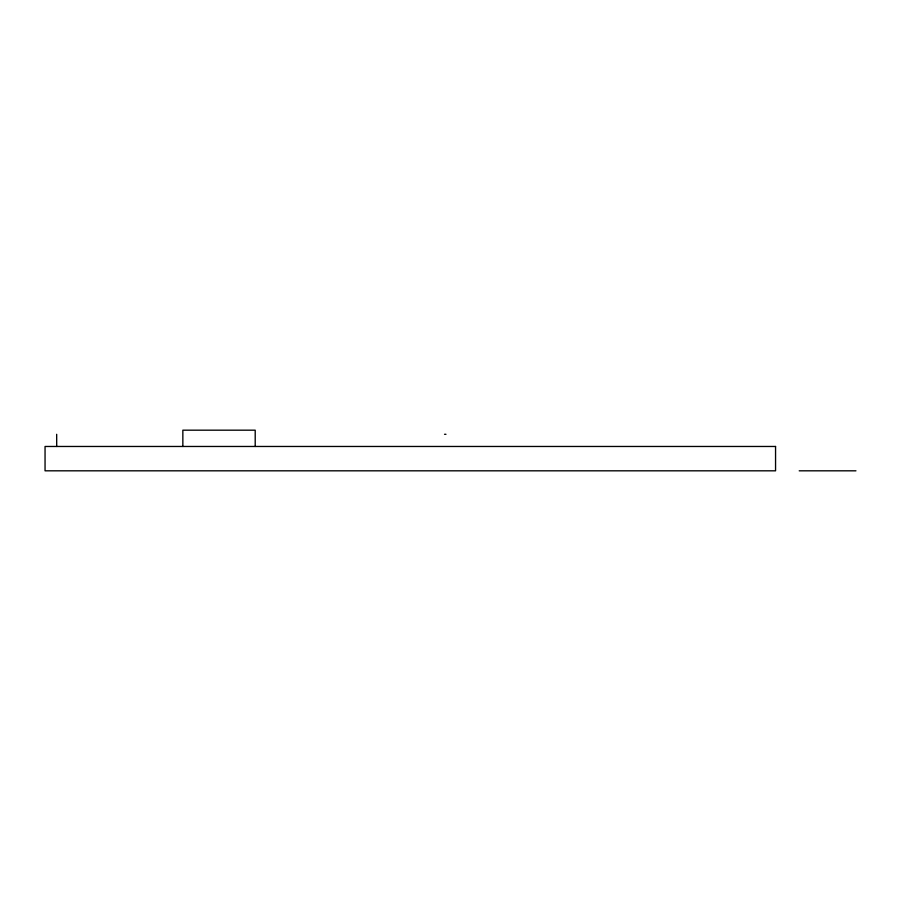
<?xml version="1.0" encoding="UTF-8"?>
<svg xmlns="http://www.w3.org/2000/svg" width="901" height="901" viewBox="0 0 901 901"><rect width="100%" height="100%" fill="white"/><g stroke="black" fill="none" stroke-linecap="round" stroke-linejoin="round"><path stroke-width="1.35" d="M56.673 434.293L56.707 446.468M444.531 434.293L445.961 434.293M799.21 470.818L855.95 470.818M255.208 446.468L255.208 430.182L182.847 430.182L182.847 446.468M775.558 446.468L45.05 446.468L45.05 470.818L775.558 470.818L775.558 446.468"/></g></svg>
